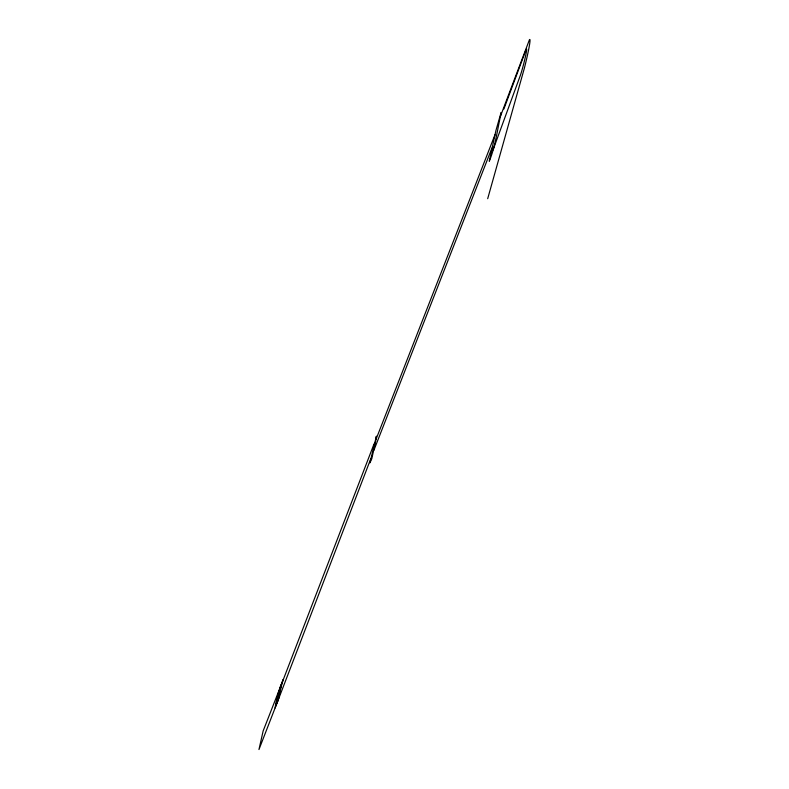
<?xml version="1.0" encoding="UTF-8"?>
<svg xmlns="http://www.w3.org/2000/svg" width="789" height="789" viewBox="0 0 789 789"><rect width="100%" height="100%" fill="white"/><g stroke="black" fill="none" stroke-linecap="round" stroke-linejoin="round"><path stroke-width="1.18" d="M501.035 113.685L501.064 112.6L495.956 130.441L489.269 161.252C495.443 146.409 497.425 129.061 501.005 113.823M275.134 707.95L275.174 707.595A14.774 0.888 -75.6 0 1 279.059 690.355L283.093 679.704L282.64 681.292A14.774 0.888 -75.6 0 0 278.754 698.521L258.96 749.55L263.141 730.969L279.059 690.355M275.982 706.056L276.061 705.336A14.774 0.888 -75.6 0 1 279.947 688.097L280.401 686.509M276.89 703.788L276.969 703.068A14.774 0.888 -75.6 0 1 280.854 685.828L281.308 684.241M277.777 701.529L277.856 700.8A14.774 0.888 -75.6 0 1 281.742 683.57L282.196 681.982M487.691 198.69L524.33 68.337A30.83 1.864 -75.6 0 0 529.399 39.835L500.551 116.013M493.017 150.018L519.823 76.839A14.952 0.897 -75.6 0 0 525.356 56.966A14.952 0.897 -75.6 0 0 525.543 51.127L503.885 109.01M282.64 681.292L374.104 443.763M278.754 698.521L370.702 458.971M375.85 439.789L494.959 134.801M373.838 450.45L491.922 148.056M375.603 441.317L371.806 458.695L369.923 462.857L376.412 436.169L375.603 441.317"/></g></svg>
